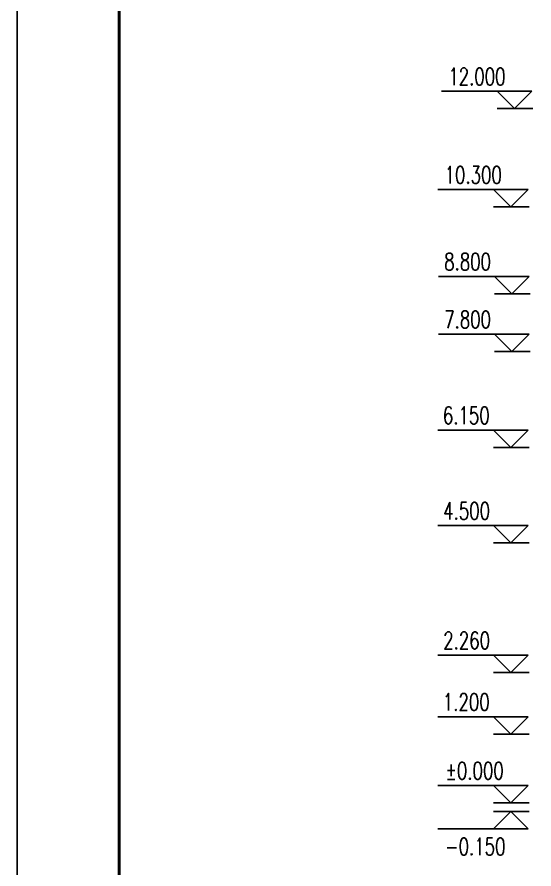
# Model space of a CAD drawing. Extents: x -89996 to 1006241, y -2176 to 440573.
# Drawn here: x 703708 to 712655, y 240353 to 255081 of the extents above; entities that cross this region are included whole.
import ezdxf

# ---------------------------------------------------------------- set-up
doc = ezdxf.new("R2010")
doc.units = 0
doc.header["$LTSCALE"] = 1000
doc.header["$MEASUREMENT"] = 0
for name, color, linetype in [('AXIS', 3, 'Continuous'), ('BORDER', 7, 'Continuous'), ('PUB_TEXT', 7, 'Continuous'), ('PUB_TITLE', 4, 'Continuous')]:
    doc.layers.add(name, color=color, linetype=linetype)
doc.styles.add('_TCH_DIM', font='SIMPLEX', dxfattribs={"bigfont": 'GBCBIG'})

msp = doc.modelspace()

# ---------------------------------------------------------------- linework, layer by layer
at = {"layer": 'AXIS'}
for p, q in [((712616.65, 253797.48), (711051.65, 253797.48)), ((712316.65, 253497.48), (712016.65, 253797.48)), ((712316.65, 253497.48), (712616.65, 253797.48)), ((712636.65, 253497.48), (712016.65, 253497.48)), ((712553.06, 252097.48), (710988.06, 252097.48)), ((712253.06, 251797.48), (711953.06, 252097.48)), ((712253.06, 251797.48), (712553.06, 252097.48)), ((712573.06, 251797.48), (711953.06, 251797.48)), ((712569.47, 250597.48), (711004.47, 250597.48)), ((712269.47, 250297.48), (711969.47, 250597.48)), ((712269.47, 250297.48), (712569.47, 250597.48)), ((712589.47, 250297.48), (711969.47, 250297.48)), ((712569.47, 249597.48), (711004.47, 249597.48)), ((712269.47, 249297.48), (711969.47, 249597.48)), ((712269.47, 249297.48), (712569.47, 249597.48)), ((712589.47, 249297.48), (711969.47, 249297.48)), ((712553.06, 247939.77), (710988.06, 247939.77)), ((712253.06, 247639.77), (711953.06, 247939.77)), ((712253.06, 247639.77), (712553.06, 247939.77)), ((712573.06, 247639.77), (711953.06, 247639.77)), ((712553.06, 246289.77), (710988.06, 246289.77)), ((712253.06, 245989.77), (711953.06, 246289.77)), ((712253.06, 245989.77), (712553.06, 246289.77)), ((712573.06, 245989.77), (711953.06, 245989.77)), ((712553.06, 244049.77), (710988.06, 244049.77)), ((712253.06, 243749.77), (711953.06, 244049.77)), ((712253.06, 243749.77), (712553.06, 244049.77)), ((712573.06, 243749.77), (711953.06, 243749.77)), ((712553.06, 242984.98), (710988.06, 242984.98)), ((712253.06, 242684.98), (711953.06, 242984.98)), ((712253.06, 242684.98), (712553.06, 242984.98)), ((712573.06, 242684.98), (711953.06, 242684.98)), ((712553.06, 241797.48), (710988.06, 241797.48)), ((712253.06, 241497.48), (711953.06, 241797.48)), ((712253.06, 241497.48), (712553.06, 241797.48)), ((712573.06, 241497.48), (711953.06, 241497.48)), ((712253.06, 241347.06), (711953.06, 241047.06)), ((712573.06, 241347.06), (711953.06, 241347.06)), ((712253.06, 241347.06), (712553.06, 241047.06)), ((712553.06, 241047.06), (710988.06, 241047.06))]:
    msp.add_line(p, q, dxfattribs=at)
at = {"layer": 'BORDER', "const_width": 53.03}
msp.add_lwpolyline([(705475.5, 233603.19), (705475.5, 274189.04), (762465.4, 274189.04), (762465.4, 233603.19)], close=True, dxfattribs=at)
at = {"layer": 'PUB_TITLE'}
msp.add_lwpolyline([(703707.82, 232896.12), (703707.82, 274896.12), (763172.47, 274896.12), (763172.47, 232896.12)], close=True, dxfattribs=at)

# ---------------------------------------------------------------- texts
at = {"layer": 'PUB_TEXT', "style": '_TCH_DIM', "width": 0.705882}
for s, p in [('12.000', (711171.65, 253902.48)), ('10.300', (711108.06, 252202.48)), ('8.800', (711100.47, 250702.48)), ('7.800', (711100.47, 249702.48)), ('6.150', (711078.06, 248044.77)), ('4.500', (711084.06, 246394.77)), ('2.260', (711084.06, 244154.77)), ('1.200', (711078.06, 243089.98)), ('%%P0.000', (711123.06, 241902.48)), ('-0.150', (711117.06, 240592.06))]:
    msp.add_text(s, height=297.5, dxfattribs=at).set_placement(p)

doc.saveas('drawing.dxf')
